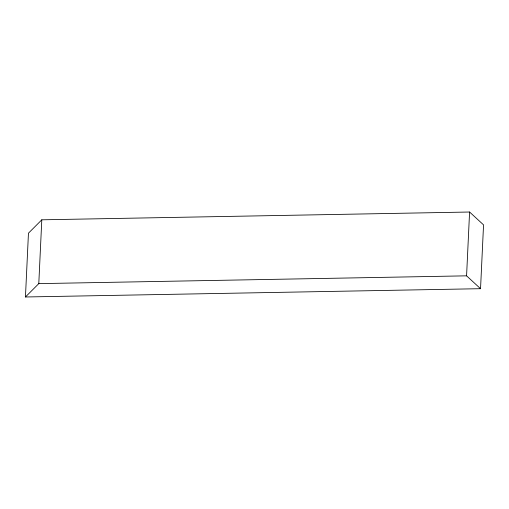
<?xml version="1.0" encoding="UTF-8"?>
<svg xmlns="http://www.w3.org/2000/svg" width="509" height="509" viewBox="0 0 509 509"><rect width="100%" height="100%" fill="white"/><g stroke="black" fill="none" stroke-linecap="round" stroke-linejoin="round"><path stroke-width="0.76" d="M25.45 296.982L28.459 233.167L41.802 219.812L469.584 212.018L483.55 224.876L480.541 288.692L25.45 296.982L38.792 283.628L41.802 219.812M480.541 288.692L466.575 275.833L469.584 212.018M38.792 283.628L466.575 275.833"/></g></svg>
